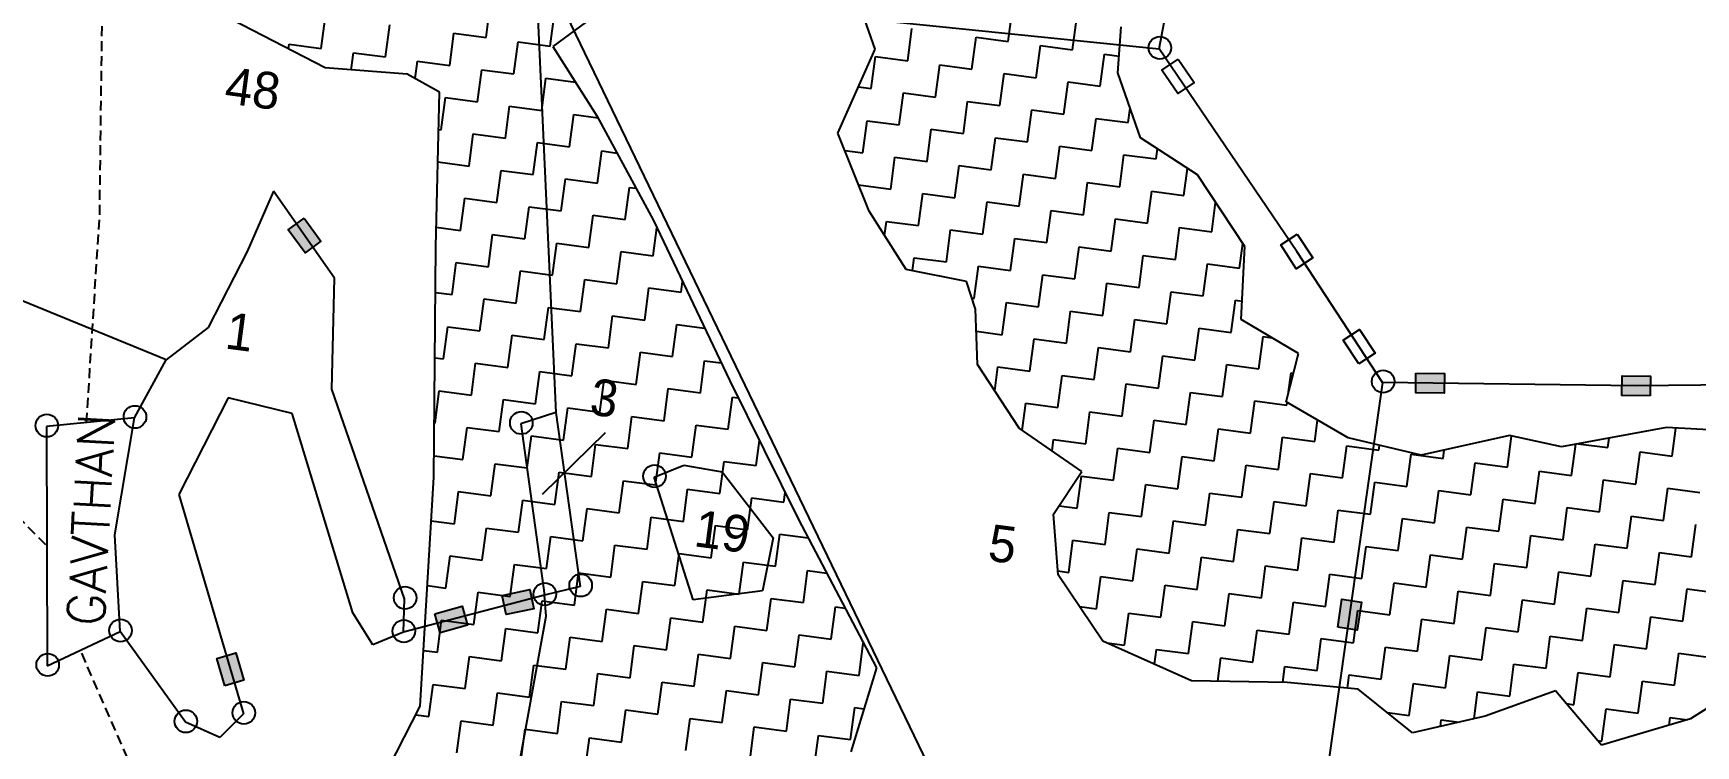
# Model space of a CAD drawing. Header units: metres. Extents: x 291537 to 296393, y 1982960 to 1986703.
# Drawn here: x 294624 to 295462, y 1984439 to 1984798 of the extents above; entities that cross this region are included whole.
import ezdxf

# ---------------------------------------------------------------- set-up
doc = ezdxf.new("R2010")
doc.units = ezdxf.units.M
doc.linetypes.add('DASHED', pattern=[0.75, 0.5, -0.25])
for name, color, linetype in [('LINE_FOOTPATH', 1, 'DASHED'), ('POLY_HATCH', 12, 'Continuous'), ('POLY_PARCEL', 6, 'Continuous'), ('SYM_STONE', 1, 'Continuous'), ('TEXT_MAPIN', 7, 'Continuous'), ('TEXT_PARCEL', 7, 'Continuous'), ('V_BOUND_LINE', 7, 'Continuous')]:
    doc.layers.add(name, color=color, linetype=linetype)
doc.styles.get("Standard").update_dxf_attribs({"font": 'simplex.shx'})
doc.styles.add('TEXT_MAP', font='')
doc.styles.get('TEXT_MAP').set_extended_font_data('Kruti Dev 050')
doc.dimstyles.get("Standard").update_dxf_attribs({"dimtxt": 0.18, "dimasz": 0.18, "dimexe": 0.18, "dimexo": 0.0625, "dimgap": 0.09, "dimtad": 0, "dimtih": 1, "dimtoh": 1, "dimdec": 4, "dimzin": 0, "dimdsep": 46, "dimtxsty": 'Standard', "dimcen": 0.09, "dimadec": 0, "dimazin": 0, "dimtfac": 1, "dimtdec": 4, "dimtofl": 0, "dimtmove": 0, "dimatfit": 3, "dimfxl": 1, "dimtolj": 1, "dimtzin": 0, "dimarcsym": 0})

msp = doc.modelspace()

# ---------------------------------------------------------------- hatches: boundary and pattern name
for points in [[(294760.59, 1984687.1), (294768.58, 1984692.96), (294760.11, 1984704.51), (294752.12, 1984698.65)], [(295335.05, 1984616.36), (295335.18, 1984626.27), (295320.86, 1984626.45), (295320.73, 1984616.55)], [(295424.86, 1984625.09), (295424.73, 1984615.19), (295439.05, 1984615), (295439.18, 1984624.91)], [(294875.99, 1984507.67), (294873.93, 1984517.36), (294859.92, 1984514.39), (294861.98, 1984504.7)], [(294842.46, 1984499.36), (294839.78, 1984508.9), (294826, 1984505.03), (294828.67, 1984495.5)], [(295293.33, 1984511.02), (295283.53, 1984512.51), (295281.38, 1984498.36), (295291.17, 1984496.87)], [(294725.63, 1984485.42), (294716.13, 1984482.62), (294720.17, 1984468.88), (294729.68, 1984471.68)]]:
    msp.add_hatch(color=256).paths.add_polyline_path(points)

# ---------------------------------------------------------------- linework, layer by layer
for points in [[(295200.9, 1984784.72), (295208.95, 1984772.87), (295200.75, 1984767.31), (295192.71, 1984779.16)], [(294760.11, 1984704.51), (294768.58, 1984692.96), (294760.59, 1984687.1), (294752.12, 1984698.65)], [(295260.94, 1984696.48), (295268.79, 1984684.5), (295260.51, 1984679.07), (295252.66, 1984691.05)], [(295291.97, 1984631.07), (295284.12, 1984643.04), (295292.41, 1984648.47), (295300.26, 1984636.5)], [(295320.86, 1984626.45), (295335.18, 1984626.27), (295335.05, 1984616.36), (295320.73, 1984616.55)], [(295439.05, 1984615), (295424.73, 1984615.19), (295424.86, 1984625.09), (295439.18, 1984624.91)], [(294859.92, 1984514.39), (294873.93, 1984517.36), (294875.99, 1984507.67), (294861.98, 1984504.7)], [(294826, 1984505.03), (294839.78, 1984508.9), (294842.46, 1984499.36), (294828.67, 1984495.5)], [(295281.38, 1984498.36), (295283.53, 1984512.51), (295293.33, 1984511.02), (295291.17, 1984496.87)], [(294720.17, 1984468.88), (294716.13, 1984482.62), (294725.63, 1984485.42), (294729.68, 1984471.68)]]:
    msp.add_lwpolyline(points, close=True)
at = {"layer": 'LINE_FOOTPATH', "ltscale": 10}
for p, q in [((294657.01, 1984706.25), (294660.95, 1985018.71)), ((294650.38, 1984601.47), (294657.01, 1984706.25)), ((294629.81, 1984539.91), (294535.83, 1984634.74)), ((294725.09, 1984308.86), (294647.27, 1984486.76))]:
    msp.add_line(p, q, dxfattribs=at)
at = {"layer": 'POLY_HATCH'}
for p, q in [((295048.12, 1984789.68), (295034.78, 1984827.74)), ((294770.74, 1984780.3), (294713.06, 1984809.97)), ((294907.75, 1984807.4), (294885.52, 1984791.13)), ((295170.45, 1984777.76), (295172.24, 1984801.01)), ((294885.52, 1984791.13), (294907.81, 1984756.15)), ((295029.27, 1984747.34), (295048.12, 1984789.68)), ((294812.14, 1984777.1), (294770.74, 1984780.3)), ((294828.45, 1984768.1), (294812.14, 1984777.1)), ((295181.94, 1984745.07), (295170.45, 1984777.76)), ((294826.49, 1984690.08), (294828.45, 1984768.1)), ((294907.81, 1984756.15), (294936.28, 1984703.28)), ((295045.02, 1984708.11), (295029.27, 1984747.34)), ((295210.65, 1984726.33), (295181.94, 1984745.07)), ((295234.51, 1984690.29), (295210.65, 1984726.33)), ((295063.78, 1984678.73), (295045.02, 1984708.11)), ((294936.28, 1984703.28), (294974.74, 1984622.62)), ((294825.57, 1984573.91), (294826.49, 1984690.08)), ((295232.62, 1984653.4), (295234.51, 1984690.29)), ((295094.15, 1984672.57), (295063.78, 1984678.73)), ((295098.73, 1984658.73), (295094.15, 1984672.57)), ((295099.74, 1984630.84), (295098.73, 1984658.73)), ((295261.55, 1984636.33), (295232.62, 1984653.4)), ((295255.33, 1984611.96), (295261.55, 1984636.33)), ((295120.69, 1984598.61), (295099.74, 1984630.84)), ((294974.74, 1984622.62), (295009.5, 1984552.69)), ((295286.68, 1984593.73), (295255.33, 1984611.96)), ((295447.17, 1984598.96), (295394.2, 1984589.32)), ((295506.99, 1984595.74), (295447.17, 1984598.96)), ((295152.42, 1984576.9), (295120.69, 1984598.61)), ((295323.55, 1984585), (295286.68, 1984593.73)), ((295368.02, 1984594.92), (295323.55, 1984585)), ((295394.2, 1984589.32), (295368.02, 1984594.92)), ((294818.67, 1984458.54), (294825.57, 1984573.91)), ((295138.03, 1984555.32), (295152.42, 1984576.9)), ((295009.5, 1984552.69), (295048.74, 1984477.9)), ((295140.39, 1984524.7), (295138.03, 1984555.32)), ((295162.9, 1984491.4), (295140.39, 1984524.7)), ((295207.68, 1984471.39), (295162.9, 1984491.4)), ((295048.74, 1984477.9), (295035.88, 1984435.62)), ((295500.91, 1984478.7), (295459.37, 1984452.18)), ((295255.86, 1984470.56), (295207.68, 1984471.39)), ((295291.72, 1984467.1), (295255.86, 1984470.56)), ((295319.14, 1984445.11), (295291.72, 1984467.1)), ((295391.17, 1984466.32), (295355.72, 1984453.51)), ((295414.46, 1984438.9), (295391.17, 1984466.32)), ((294764.33, 1984352.49), (294818.67, 1984458.54)), ((295355.72, 1984453.51), (295319.14, 1984445.11)), ((295459.37, 1984452.18), (295414.46, 1984438.9))]:
    msp.add_line(p, q, dxfattribs=at)
at = {"layer": 'POLY_HATCH', "linetype": 'Continuous'}
for p, q in [((294851.85, 1984795.55), (294854, 1984811.74)), ((295115.23, 1984793.65), (295117.37, 1984809.84)), ((294768.75, 1984790.06), (294770.89, 1984806.26)), ((294801.13, 1984785.78), (294803.28, 1984801.97)), ((294884.24, 1984791.26), (294886.38, 1984807.45)), ((295064.51, 1984783.89), (295066.65, 1984800.08)), ((295147.62, 1984789.37), (295149.76, 1984805.56)), ((294752.24, 1984789.81), (294752.55, 1984792.21)), ((294752.55, 1984792.21), (294768.75, 1984790.06)), ((294833.52, 1984781.49), (294835.66, 1984797.69)), ((294835.66, 1984797.69), (294851.85, 1984795.55)), ((294865.91, 1984777.21), (294868.05, 1984793.4)), ((294868.05, 1984793.4), (294884.24, 1984791.26)), ((295096.89, 1984779.6), (295099.04, 1984795.79)), ((295099.04, 1984795.79), (295115.23, 1984793.65)), ((294783.8, 1984779.29), (294784.94, 1984787.92)), ((294784.94, 1984787.92), (294801.13, 1984785.78)), ((294816.17, 1984774.88), (294817.33, 1984783.64)), ((294817.33, 1984783.64), (294833.52, 1984781.49)), ((295046.17, 1984769.83), (295048.31, 1984786.03)), ((295048.31, 1984786.03), (295064.51, 1984783.89)), ((295129.28, 1984775.32), (295131.42, 1984791.51)), ((295131.42, 1984791.51), (295147.62, 1984789.37)), ((295161.67, 1984771.03), (295163.81, 1984787.22)), ((295163.81, 1984787.22), (295171.11, 1984786.26)), ((294847.57, 1984763.16), (294849.71, 1984779.35)), ((294849.71, 1984779.35), (294865.91, 1984777.21)), ((294879.96, 1984758.87), (294882.1, 1984775.07)), ((294882.1, 1984775.07), (294897.01, 1984773.09)), ((295078.56, 1984765.55), (295080.7, 1984781.74)), ((295080.7, 1984781.74), (295096.89, 1984779.6)), ((295110.94, 1984761.26), (295113.09, 1984777.46)), ((295113.09, 1984777.46), (295129.28, 1984775.32)), ((295039.67, 1984770.7), (295046.17, 1984769.83)), ((295060.22, 1984751.5), (295062.37, 1984767.69)), ((295062.37, 1984767.69), (295078.56, 1984765.55)), ((295143.33, 1984756.98), (295145.47, 1984773.17)), ((295145.47, 1984773.17), (295161.67, 1984771.03)), ((294829.23, 1984749.11), (294831.38, 1984765.3)), ((294831.38, 1984765.3), (294847.57, 1984763.16)), ((294861.62, 1984744.82), (294863.76, 1984761.02)), ((294863.76, 1984761.02), (294879.96, 1984758.87)), ((295092.61, 1984747.21), (295094.75, 1984763.41)), ((295094.75, 1984763.41), (295110.94, 1984761.26)), ((295125, 1984742.93), (295127.14, 1984759.12)), ((295127.14, 1984759.12), (295143.33, 1984756.98)), ((295175.72, 1984752.69), (295176.69, 1984760.02)), ((294894.01, 1984740.54), (294896.15, 1984756.73)), ((294896.15, 1984756.73), (294908.37, 1984755.12)), ((295041.89, 1984737.45), (295044.03, 1984753.64)), ((295044.03, 1984753.64), (295060.22, 1984751.5)), ((295157.38, 1984738.64), (295159.52, 1984754.84)), ((295159.52, 1984754.84), (295175.72, 1984752.69)), ((294827.97, 1984749.28), (294829.23, 1984749.11)), ((294843.28, 1984730.77), (294845.43, 1984746.97)), ((294845.43, 1984746.97), (294861.62, 1984744.82)), ((294875.67, 1984726.49), (294877.81, 1984742.68)), ((294877.81, 1984742.68), (294894.01, 1984740.54)), ((295074.27, 1984733.16), (295076.42, 1984749.36)), ((295076.42, 1984749.36), (295092.61, 1984747.21)), ((295106.66, 1984728.88), (295108.8, 1984745.07)), ((295108.8, 1984745.07), (295125, 1984742.93)), ((294908.06, 1984722.2), (294910.2, 1984738.4)), ((294910.2, 1984738.4), (294917.92, 1984737.37)), ((295032.76, 1984738.66), (295041.89, 1984737.45)), ((295055.94, 1984719.11), (295058.08, 1984735.31)), ((295058.08, 1984735.31), (295074.27, 1984733.16)), ((295139.05, 1984724.59), (295141.19, 1984740.79)), ((295141.19, 1984740.79), (295157.38, 1984738.64)), ((295171.43, 1984720.31), (295173.57, 1984736.5)), ((295173.57, 1984736.5), (295189.77, 1984734.36)), ((295189.77, 1984734.36), (295190.45, 1984739.51)), ((294827.56, 1984732.85), (294843.28, 1984730.77)), ((294857.34, 1984712.44), (294859.48, 1984728.63)), ((294859.48, 1984728.63), (294875.67, 1984726.49)), ((295088.32, 1984714.83), (295090.47, 1984731.02)), ((295090.47, 1984731.02), (295106.66, 1984728.88)), ((295120.71, 1984710.54), (295122.85, 1984726.74)), ((295122.85, 1984726.74), (295139.05, 1984724.59)), ((295203.82, 1984716.02), (295205.62, 1984729.61)), ((294889.72, 1984708.15), (294891.86, 1984724.35)), ((294891.86, 1984724.35), (294908.06, 1984722.2)), ((294922.11, 1984703.87), (294924.25, 1984720.06)), ((294924.25, 1984720.06), (294927.47, 1984719.63)), ((295039.74, 1984721.26), (295055.94, 1984719.11)), ((295039.74, 1984721.25), (295039.74, 1984721.26)), ((295069.99, 1984700.78), (295072.13, 1984716.97)), ((295072.13, 1984716.97), (295088.32, 1984714.83)), ((295153.1, 1984706.26), (295155.24, 1984722.45)), ((295155.24, 1984722.45), (295171.43, 1984720.31)), ((295185.48, 1984701.97), (295187.63, 1984718.17)), ((295187.63, 1984718.17), (295203.82, 1984716.02)), ((294839, 1984698.39), (294841.14, 1984714.58)), ((294841.14, 1984714.58), (294857.34, 1984712.44)), ((294871.39, 1984694.1), (294873.53, 1984710.29)), ((294873.53, 1984710.29), (294889.72, 1984708.15)), ((295102.37, 1984696.49), (295104.52, 1984712.69)), ((295104.52, 1984712.69), (295120.71, 1984710.54)), ((295134.76, 1984692.21), (295136.9, 1984708.4)), ((295136.9, 1984708.4), (295153.1, 1984706.26)), ((295217.87, 1984697.69), (295219.82, 1984712.47)), ((294826.74, 1984700.01), (294839, 1984698.39)), ((294903.77, 1984689.82), (294905.91, 1984706.01)), ((294905.91, 1984706.01), (294922.11, 1984703.87)), ((294936.16, 1984685.53), (294938.02, 1984699.62)), ((295052.86, 1984695.83), (295053.8, 1984702.92)), ((295053.8, 1984702.92), (295069.99, 1984700.78)), ((295167.15, 1984687.92), (295169.29, 1984704.12)), ((295169.29, 1984704.12), (295185.48, 1984701.97)), ((295199.53, 1984683.64), (295201.68, 1984699.83)), ((295201.68, 1984699.83), (295217.87, 1984697.69)), ((294853.05, 1984680.05), (294855.19, 1984696.24)), ((294855.19, 1984696.24), (294871.39, 1984694.1)), ((294885.44, 1984675.77), (294887.58, 1984691.96)), ((294887.58, 1984691.96), (294903.77, 1984689.82)), ((295084.04, 1984682.44), (295086.18, 1984698.63)), ((295086.18, 1984698.63), (295102.37, 1984696.49)), ((295116.43, 1984678.16), (295118.57, 1984694.35)), ((295118.57, 1984694.35), (295134.76, 1984692.21)), ((295231.92, 1984679.35), (295233.56, 1984691.73)), ((294917.82, 1984671.48), (294919.97, 1984687.67)), ((294919.97, 1984687.67), (294936.16, 1984685.53)), ((295066.98, 1984678.08), (295067.85, 1984684.58)), ((295067.85, 1984684.58), (295084.04, 1984682.44)), ((295148.81, 1984673.87), (295150.95, 1984690.06)), ((295150.95, 1984690.06), (295167.15, 1984687.92)), ((295181.2, 1984669.59), (295183.34, 1984685.78)), ((295183.34, 1984685.78), (295199.53, 1984683.64)), ((294834.71, 1984666), (294836.86, 1984682.19)), ((294836.86, 1984682.19), (294853.05, 1984680.05)), ((294867.1, 1984661.72), (294869.24, 1984677.91)), ((294869.24, 1984677.91), (294885.44, 1984675.77)), ((295098.09, 1984664.11), (295100.23, 1984680.3)), ((295100.23, 1984680.3), (295116.43, 1984678.16)), ((295130.48, 1984659.82), (295132.62, 1984676.01)), ((295132.62, 1984676.01), (295148.81, 1984673.87)), ((295213.58, 1984665.3), (295215.73, 1984681.49)), ((295215.73, 1984681.49), (295231.92, 1984679.35)), ((294826.31, 1984667.11), (294834.71, 1984666)), ((294899.49, 1984657.43), (294901.63, 1984673.62)), ((294901.63, 1984673.62), (294917.82, 1984671.48)), ((294931.87, 1984653.15), (294934.02, 1984669.34)), ((294934.02, 1984669.34), (294950.21, 1984667.2)), ((294950.21, 1984667.2), (294950.92, 1984672.57)), ((295162.86, 1984655.54), (295165, 1984671.73)), ((295165, 1984671.73), (295181.2, 1984669.59)), ((295195.25, 1984651.25), (295197.39, 1984667.44)), ((295197.39, 1984667.44), (295213.58, 1984665.3)), ((294848.77, 1984647.66), (294850.91, 1984663.86)), ((294850.91, 1984663.86), (294867.1, 1984661.72)), ((294881.15, 1984643.38), (294883.29, 1984659.57)), ((294883.29, 1984659.57), (294899.49, 1984657.43)), ((295096.9, 1984664.26), (295098.09, 1984664.11)), ((295112.14, 1984645.77), (295114.28, 1984661.96)), ((295114.28, 1984661.96), (295130.48, 1984659.82)), ((295144.53, 1984641.49), (295146.67, 1984657.68)), ((295146.67, 1984657.68), (295162.86, 1984655.54)), ((295227.63, 1984646.97), (295229.78, 1984663.16)), ((295229.78, 1984663.16), (295233.09, 1984662.72)), ((294830.43, 1984633.61), (294832.57, 1984649.81)), ((294832.57, 1984649.81), (294848.77, 1984647.66)), ((294913.54, 1984639.09), (294915.68, 1984655.29)), ((294915.68, 1984655.29), (294931.87, 1984653.15)), ((294945.92, 1984634.81), (294948.07, 1984651)), ((294948.07, 1984651), (294962.09, 1984649.15)), ((295176.91, 1984637.2), (295179.06, 1984653.39)), ((295179.06, 1984653.39), (295195.25, 1984651.25)), ((295209.3, 1984632.92), (295211.44, 1984649.11)), ((295211.44, 1984649.11), (295227.63, 1984646.97)), ((294862.82, 1984629.33), (294864.96, 1984645.52)), ((294864.96, 1984645.52), (294881.15, 1984643.38)), ((294895.2, 1984625.04), (294897.34, 1984641.24)), ((294897.34, 1984641.24), (294913.54, 1984639.09)), ((295099.14, 1984647.49), (295112.14, 1984645.77)), ((295126.19, 1984627.43), (295128.33, 1984643.63)), ((295128.33, 1984643.63), (295144.53, 1984641.49)), ((295241.69, 1984628.63), (295243.83, 1984644.82)), ((295243.83, 1984644.82), (295248.12, 1984644.26)), ((294826.05, 1984634.19), (294830.43, 1984633.61)), ((294927.59, 1984620.76), (294929.73, 1984636.95)), ((294929.73, 1984636.95), (294945.92, 1984634.81)), ((294959.97, 1984616.47), (294962.12, 1984632.67)), ((294962.12, 1984632.67), (294970.48, 1984631.56)), ((295158.58, 1984623.15), (295160.72, 1984639.34)), ((295160.72, 1984639.34), (295176.91, 1984637.2)), ((295190.96, 1984618.86), (295193.11, 1984635.06)), ((295193.11, 1984635.06), (295209.3, 1984632.92)), ((294844.48, 1984615.28), (294846.62, 1984631.47)), ((294846.62, 1984631.47), (294862.82, 1984629.33)), ((294876.87, 1984610.99), (294879.01, 1984627.19)), ((294879.01, 1984627.19), (294895.2, 1984625.04)), ((295108.4, 1984617.51), (295110, 1984629.58)), ((295110, 1984629.58), (295126.19, 1984627.43)), ((295140.24, 1984609.1), (295142.38, 1984625.29)), ((295142.38, 1984625.29), (295158.58, 1984623.15)), ((295223.35, 1984614.58), (295225.49, 1984630.77)), ((295225.49, 1984630.77), (295241.69, 1984628.63)), ((295256.63, 1984617.03), (295257.88, 1984626.49)), ((295257.88, 1984626.49), (295259, 1984626.34)), ((294826.14, 1984601.23), (294828.29, 1984617.42)), ((294828.29, 1984617.42), (294844.48, 1984615.28)), ((294909.25, 1984606.71), (294911.4, 1984622.9)), ((294911.4, 1984622.9), (294927.59, 1984620.76)), ((294941.64, 1984602.42), (294943.78, 1984618.62)), ((294943.78, 1984618.62), (294959.97, 1984616.47)), ((295172.63, 1984604.81), (295174.77, 1984621.01)), ((295174.77, 1984621.01), (295190.96, 1984618.86)), ((295205.01, 1984600.53), (295207.16, 1984616.72)), ((295207.16, 1984616.72), (295223.35, 1984614.58)), ((294858.53, 1984596.94), (294860.67, 1984613.14)), ((294860.67, 1984613.14), (294876.87, 1984610.99)), ((294890.92, 1984592.66), (294893.06, 1984608.85)), ((294893.06, 1984608.85), (294909.25, 1984606.71)), ((294974.03, 1984598.14), (294976.17, 1984614.33)), ((294976.17, 1984614.33), (294979.05, 1984613.95)), ((295122.24, 1984597.55), (295124.05, 1984611.24)), ((295124.05, 1984611.24), (295140.24, 1984609.1)), ((295237.4, 1984596.24), (295239.54, 1984612.44)), ((295239.54, 1984612.44), (295255.74, 1984610.29)), ((295255.74, 1984610.29), (295255.91, 1984611.63)), ((294825.79, 1984601.28), (294826.14, 1984601.23)), ((294840.2, 1984582.89), (294842.34, 1984599.09)), ((294842.34, 1984599.09), (294858.53, 1984596.94)), ((294923.3, 1984588.37), (294925.45, 1984604.57)), ((294925.45, 1984604.57), (294941.64, 1984602.42)), ((294955.69, 1984584.09), (294957.83, 1984600.28)), ((294957.83, 1984600.28), (294974.03, 1984598.14)), ((295154.29, 1984590.76), (295156.43, 1984606.96)), ((295156.43, 1984606.96), (295172.63, 1984604.81)), ((295186.68, 1984586.48), (295188.82, 1984602.67)), ((295188.82, 1984602.67), (295205.01, 1984600.53)), ((295269.79, 1984591.96), (295271.21, 1984602.73)), ((295450.05, 1984584.58), (295451.92, 1984598.71)), ((294872.58, 1984578.61), (294874.72, 1984594.8)), ((294874.72, 1984594.8), (294890.92, 1984592.66)), ((294904.97, 1984574.32), (294907.11, 1984590.52)), ((294907.11, 1984590.52), (294923.3, 1984588.37)), ((294988.08, 1984579.8), (294989.75, 1984592.43)), ((295137.35, 1984587.22), (295138.1, 1984592.91)), ((295138.1, 1984592.91), (295154.29, 1984590.76)), ((295219.06, 1984582.19), (295221.21, 1984598.39)), ((295221.21, 1984598.39), (295237.4, 1984596.24)), ((295251.45, 1984577.91), (295253.59, 1984594.1)), ((295253.59, 1984594.1), (295269.79, 1984591.96)), ((295366.94, 1984579.1), (295369.01, 1984594.71)), ((295399.33, 1984574.82), (295401.42, 1984590.64)), ((295402.64, 1984590.86), (295417.67, 1984588.87)), ((295417.67, 1984588.87), (295418.31, 1984593.71)), ((294825.66, 1984584.82), (294840.2, 1984582.89)), ((294937.35, 1984570.04), (294939.5, 1984586.23)), ((294939.5, 1984586.23), (294955.69, 1984584.09)), ((294969.74, 1984565.75), (294971.88, 1984581.95)), ((294971.88, 1984581.95), (294988.08, 1984579.8)), ((295168.34, 1984572.43), (295170.49, 1984588.62)), ((295170.49, 1984588.62), (295186.68, 1984586.48)), ((295200.73, 1984568.14), (295202.87, 1984584.34)), ((295202.87, 1984584.34), (295219.06, 1984582.19)), ((295283.84, 1984573.62), (295285.98, 1984589.82)), ((295285.98, 1984589.82), (295302.17, 1984587.67)), ((295302.17, 1984587.67), (295302.48, 1984589.99)), ((295316.22, 1984569.34), (295318.37, 1984585.53)), ((295318.37, 1984585.53), (295334.56, 1984583.39)), ((295334.56, 1984583.39), (295335.11, 1984587.58)), ((295431.72, 1984570.53), (295433.86, 1984586.73)), ((295433.86, 1984586.73), (295450.05, 1984584.58)), ((294854.25, 1984564.56), (294856.39, 1984580.75)), ((294856.39, 1984580.75), (294872.58, 1984578.61)), ((294886.63, 1984560.27), (294888.77, 1984576.46)), ((294888.77, 1984576.46), (294904.97, 1984574.32)), ((295150.01, 1984558.38), (295152.15, 1984574.57)), ((295152.15, 1984574.57), (295168.34, 1984572.43)), ((295233.11, 1984563.86), (295235.26, 1984580.05)), ((295235.26, 1984580.05), (295251.45, 1984577.91)), ((295265.5, 1984559.57), (295267.64, 1984575.77)), ((295267.64, 1984575.77), (295283.84, 1984573.62)), ((295348.61, 1984565.05), (295350.75, 1984581.25)), ((295350.75, 1984581.25), (295366.94, 1984579.1)), ((295381, 1984560.77), (295383.14, 1984576.96)), ((295383.14, 1984576.96), (295399.33, 1984574.82)), ((294835.91, 1984550.51), (294838.05, 1984566.7)), ((294838.05, 1984566.7), (294854.25, 1984564.56)), ((294919.02, 1984555.99), (294921.16, 1984572.18)), ((294921.16, 1984572.18), (294937.35, 1984570.04)), ((294951.4, 1984551.7), (294953.55, 1984567.89)), ((294953.55, 1984567.89), (294969.74, 1984565.75)), ((295002.13, 1984561.47), (295002.76, 1984566.25)), ((295182.39, 1984554.09), (295184.54, 1984570.29)), ((295184.54, 1984570.29), (295200.73, 1984568.14)), ((295214.78, 1984549.81), (295216.92, 1984566)), ((295216.92, 1984566), (295233.11, 1984563.86)), ((295297.89, 1984555.29), (295300.03, 1984571.48)), ((295300.03, 1984571.48), (295316.22, 1984569.34)), ((295330.27, 1984551), (295332.42, 1984567.2)), ((295332.42, 1984567.2), (295348.61, 1984565.05)), ((295413.38, 1984556.48), (295415.52, 1984572.68)), ((295415.52, 1984572.68), (295431.72, 1984570.53)), ((295445.77, 1984552.2), (295447.91, 1984568.39)), ((295447.91, 1984568.39), (295464.1, 1984566.25)), ((294868.3, 1984546.22), (294870.44, 1984562.41)), ((294870.44, 1984562.41), (294886.63, 1984560.27)), ((294900.68, 1984541.94), (294902.83, 1984558.13)), ((294902.83, 1984558.13), (294919.02, 1984555.99)), ((294983.79, 1984547.42), (294985.93, 1984563.61)), ((294985.93, 1984563.61), (295002.13, 1984561.47)), ((295140.87, 1984559.59), (295150.01, 1984558.38)), ((295247.17, 1984545.52), (295249.31, 1984561.72)), ((295249.31, 1984561.72), (295265.5, 1984559.57)), ((295279.55, 1984541.24), (295281.69, 1984557.43)), ((295281.69, 1984557.43), (295297.89, 1984555.29)), ((295362.66, 1984546.72), (295364.8, 1984562.91)), ((295364.8, 1984562.91), (295381, 1984560.77)), ((295395.05, 1984542.43), (295397.19, 1984558.63)), ((295397.19, 1984558.63), (295413.38, 1984556.48)), ((294824.26, 1984552.05), (294835.91, 1984550.51)), ((294933.07, 1984537.65), (294935.21, 1984553.84)), ((294935.21, 1984553.84), (294951.4, 1984551.7)), ((294965.46, 1984533.37), (294967.6, 1984549.56)), ((294967.6, 1984549.56), (294983.79, 1984547.42)), ((295164.06, 1984540.04), (295166.2, 1984556.23)), ((295166.2, 1984556.23), (295182.39, 1984554.09)), ((295196.44, 1984535.76), (295198.59, 1984551.95)), ((295198.59, 1984551.95), (295214.78, 1984549.81)), ((295311.94, 1984536.95), (295314.08, 1984553.15)), ((295314.08, 1984553.15), (295330.27, 1984551)), ((295344.32, 1984532.67), (295346.47, 1984548.86)), ((295346.47, 1984548.86), (295362.66, 1984546.72)), ((295427.43, 1984538.15), (295429.57, 1984554.34)), ((295429.57, 1984554.34), (295445.77, 1984552.2)), ((295459.82, 1984533.86), (295461.96, 1984550.06)), ((294849.96, 1984532.17), (294852.1, 1984548.36)), ((294852.1, 1984548.36), (294868.3, 1984546.22)), ((294882.35, 1984527.89), (294884.49, 1984544.08)), ((294884.49, 1984544.08), (294900.68, 1984541.94)), ((294997.84, 1984529.08), (294999.98, 1984545.27)), ((294999.98, 1984545.27), (295014.39, 1984543.37)), ((295145.72, 1984525.99), (295147.86, 1984542.18)), ((295147.86, 1984542.18), (295164.06, 1984540.04)), ((295228.83, 1984531.47), (295230.97, 1984547.66)), ((295230.97, 1984547.66), (295247.17, 1984545.52)), ((295261.22, 1984527.19), (295263.36, 1984543.38)), ((295263.36, 1984543.38), (295279.55, 1984541.24)), ((295376.71, 1984528.38), (295378.85, 1984544.58)), ((295378.85, 1984544.58), (295395.05, 1984542.43)), ((295409.1, 1984524.1), (295411.24, 1984540.29)), ((295411.24, 1984540.29), (295427.43, 1984538.15)), ((294831.63, 1984518.12), (294833.77, 1984534.31)), ((294833.77, 1984534.31), (294849.96, 1984532.17)), ((294914.73, 1984523.6), (294916.88, 1984539.79)), ((294916.88, 1984539.79), (294933.07, 1984537.65)), ((294947.12, 1984519.32), (294949.26, 1984535.51)), ((294949.26, 1984535.51), (294965.46, 1984533.37)), ((295178.11, 1984521.71), (295180.25, 1984537.9)), ((295180.25, 1984537.9), (295196.44, 1984535.76)), ((295210.49, 1984517.42), (295212.64, 1984533.61)), ((295212.64, 1984533.61), (295228.83, 1984531.47)), ((295293.6, 1984522.9), (295295.74, 1984539.09)), ((295295.74, 1984539.09), (295311.94, 1984536.95)), ((295325.99, 1984518.62), (295328.13, 1984534.81)), ((295328.13, 1984534.81), (295344.32, 1984532.67)), ((295441.48, 1984519.81), (295443.63, 1984536.01)), ((295443.63, 1984536.01), (295459.82, 1984533.86)), ((294864.01, 1984513.83), (294866.15, 1984530.03)), ((294866.15, 1984530.03), (294882.35, 1984527.89)), ((294896.4, 1984509.55), (294898.54, 1984525.74)), ((294898.54, 1984525.74), (294914.73, 1984523.6)), ((294979.51, 1984515.03), (294981.65, 1984531.22)), ((294981.65, 1984531.22), (294997.84, 1984529.08)), ((295011.89, 1984510.75), (295014.03, 1984526.94)), ((295014.03, 1984526.94), (295023.68, 1984525.66)), ((295140.23, 1984526.72), (295145.72, 1984525.99)), ((295159.77, 1984507.66), (295161.91, 1984523.85)), ((295161.91, 1984523.85), (295178.11, 1984521.71)), ((295242.88, 1984513.14), (295245.02, 1984529.33)), ((295245.02, 1984529.33), (295261.22, 1984527.19)), ((295275.27, 1984508.85), (295277.41, 1984525.04)), ((295277.41, 1984525.04), (295293.6, 1984522.9)), ((295358.37, 1984514.33), (295360.52, 1984530.52)), ((295360.52, 1984530.52), (295376.71, 1984528.38)), ((295390.76, 1984510.05), (295392.9, 1984526.24)), ((295392.9, 1984526.24), (295409.1, 1984524.1)), ((294822.31, 1984519.35), (294831.63, 1984518.12)), ((294845.68, 1984499.78), (294847.82, 1984515.98)), ((294847.82, 1984515.98), (294864.01, 1984513.83)), ((294928.78, 1984505.26), (294930.93, 1984521.46)), ((294930.93, 1984521.46), (294947.12, 1984519.32)), ((294961.17, 1984500.98), (294963.31, 1984517.17)), ((294963.31, 1984517.17), (294979.51, 1984515.03)), ((295192.16, 1984503.37), (295194.3, 1984519.56)), ((295194.3, 1984519.56), (295210.49, 1984517.42)), ((295224.54, 1984499.09), (295226.69, 1984515.28)), ((295226.69, 1984515.28), (295242.88, 1984513.14)), ((295307.65, 1984504.57), (295309.8, 1984520.76)), ((295309.8, 1984520.76), (295325.99, 1984518.62)), ((295340.04, 1984500.28), (295342.18, 1984516.47)), ((295342.18, 1984516.47), (295358.37, 1984514.33)), ((295423.15, 1984505.76), (295425.29, 1984521.95)), ((295425.29, 1984521.95), (295441.48, 1984519.81)), ((295455.53, 1984501.48), (295457.68, 1984517.67)), ((295457.68, 1984517.67), (295473.87, 1984515.53)), ((294878.06, 1984495.5), (294880.2, 1984511.69)), ((294880.2, 1984511.69), (294896.4, 1984509.55)), ((294910.45, 1984491.21), (294912.59, 1984507.41)), ((294912.59, 1984507.41), (294928.78, 1984505.26)), ((294993.56, 1984496.69), (294995.7, 1984512.89)), ((294995.7, 1984512.89), (295011.89, 1984510.75)), ((295025.94, 1984492.41), (295028.08, 1984508.6)), ((295028.08, 1984508.6), (295032.97, 1984507.96)), ((295151.14, 1984508.8), (295159.77, 1984507.66)), ((295256.93, 1984494.8), (295259.07, 1984510.99)), ((295259.07, 1984510.99), (295275.27, 1984508.85)), ((295289.32, 1984490.52), (295291.46, 1984506.71)), ((295291.46, 1984506.71), (295307.65, 1984504.57)), ((295372.43, 1984496), (295374.57, 1984512.19)), ((295374.57, 1984512.19), (295390.76, 1984510.05)), ((295404.81, 1984491.71), (295406.95, 1984507.9)), ((295406.95, 1984507.9), (295423.15, 1984505.76)), ((294827.34, 1984485.73), (294829.48, 1984501.93)), ((294829.48, 1984501.93), (294845.68, 1984499.78)), ((294942.83, 1984486.93), (294944.98, 1984503.12)), ((294944.98, 1984503.12), (294961.17, 1984500.98)), ((294975.22, 1984482.64), (294977.36, 1984498.84)), ((294977.36, 1984498.84), (294993.56, 1984496.69)), ((295173.82, 1984489.32), (295175.97, 1984505.51)), ((295175.97, 1984505.51), (295192.16, 1984503.37)), ((295206.21, 1984485.03), (295208.35, 1984501.23)), ((295208.35, 1984501.23), (295224.54, 1984499.09)), ((295321.7, 1984486.23), (295323.85, 1984502.42)), ((295323.85, 1984502.42), (295340.04, 1984500.28)), ((295354.09, 1984481.95), (295356.23, 1984498.14)), ((295356.23, 1984498.14), (295372.43, 1984496)), ((295437.2, 1984487.43), (295439.34, 1984503.62)), ((295439.34, 1984503.62), (295455.53, 1984501.48)), ((294859.73, 1984481.45), (294861.87, 1984497.64)), ((294861.87, 1984497.64), (294878.06, 1984495.5)), ((294892.11, 1984477.16), (294894.26, 1984493.36)), ((294894.26, 1984493.36), (294910.45, 1984491.21)), ((295007.61, 1984478.36), (295009.75, 1984494.55)), ((295009.75, 1984494.55), (295025.94, 1984492.41)), ((295039.99, 1984474.07), (295042.14, 1984490.27)), ((295042.14, 1984490.27), (295042.26, 1984490.25)), ((295164.93, 1984490.5), (295173.82, 1984489.32)), ((295238.6, 1984480.75), (295240.74, 1984496.94)), ((295240.74, 1984496.94), (295256.93, 1984494.8)), ((295270.98, 1984476.46), (295273.12, 1984492.66)), ((295273.12, 1984492.66), (295289.32, 1984490.52)), ((295386.48, 1984477.66), (295388.62, 1984493.85)), ((295388.62, 1984493.85), (295404.81, 1984491.71)), ((294820.35, 1984486.66), (294827.34, 1984485.73)), ((294841.39, 1984467.4), (294843.53, 1984483.59)), ((294843.53, 1984483.59), (294859.73, 1984481.45)), ((294924.5, 1984472.88), (294926.64, 1984489.07)), ((294926.64, 1984489.07), (294942.83, 1984486.93)), ((294956.88, 1984468.59), (294959.03, 1984484.79)), ((294959.03, 1984484.79), (294975.22, 1984482.64)), ((295189.03, 1984479.72), (295190.02, 1984487.18)), ((295190.02, 1984487.18), (295206.21, 1984485.03)), ((295220.85, 1984471.16), (295222.4, 1984482.89)), ((295222.4, 1984482.89), (295238.6, 1984480.75)), ((295303.37, 1984472.18), (295305.51, 1984488.37)), ((295305.51, 1984488.37), (295321.7, 1984486.23)), ((295335.75, 1984467.89), (295337.9, 1984484.09)), ((295337.9, 1984484.09), (295354.09, 1984481.95)), ((295418.86, 1984473.38), (295421, 1984489.57)), ((295421, 1984489.57), (295437.2, 1984487.43)), ((295451.25, 1984469.09), (295453.39, 1984485.28)), ((295453.39, 1984485.28), (295469.58, 1984483.14)), ((294873.78, 1984463.11), (294875.92, 1984479.31)), ((294875.92, 1984479.31), (294892.11, 1984477.16)), ((294906.16, 1984458.83), (294908.31, 1984475.02)), ((294908.31, 1984475.02), (294924.5, 1984472.88)), ((294989.27, 1984464.31), (294991.41, 1984480.5)), ((294991.41, 1984480.5), (295007.61, 1984478.36)), ((295021.66, 1984460.02), (295023.8, 1984476.22)), ((295023.8, 1984476.22), (295039.99, 1984474.07)), ((295253.73, 1984470.6), (295254.79, 1984478.61)), ((295254.79, 1984478.61), (295270.98, 1984476.46)), ((295286.29, 1984467.62), (295287.17, 1984474.32)), ((295287.17, 1984474.32), (295303.37, 1984472.18)), ((295368.14, 1984463.61), (295370.28, 1984479.8)), ((295370.28, 1984479.8), (295386.48, 1984477.66)), ((295400.53, 1984459.32), (295402.67, 1984475.52)), ((295402.67, 1984475.52), (295418.86, 1984473.38)), ((294823.06, 1984453.35), (294825.2, 1984469.54)), ((294825.2, 1984469.54), (294841.39, 1984467.4)), ((294855.44, 1984449.06), (294857.58, 1984465.26)), ((294857.58, 1984465.26), (294873.78, 1984463.11)), ((294938.55, 1984454.54), (294940.69, 1984470.74)), ((294940.69, 1984470.74), (294956.88, 1984468.59)), ((294970.94, 1984450.26), (294973.08, 1984466.45)), ((294973.08, 1984466.45), (294989.27, 1984464.31)), ((295317.42, 1984453.84), (295319.56, 1984470.04)), ((295319.56, 1984470.04), (295335.75, 1984467.89)), ((295350.16, 1984452.23), (295351.95, 1984465.75)), ((295351.95, 1984465.75), (295368.14, 1984463.61)), ((295432.91, 1984455.04), (295435.06, 1984471.23)), ((295435.06, 1984471.23), (295451.25, 1984469.09)), ((294887.83, 1984444.78), (294889.97, 1984460.97)), ((294889.97, 1984460.97), (294906.16, 1984458.83)), ((294920.21, 1984440.49), (294922.36, 1984456.69)), ((294922.36, 1984456.69), (294938.55, 1984454.54)), ((295003.32, 1984445.97), (295005.46, 1984462.17)), ((295005.46, 1984462.17), (295021.66, 1984460.02)), ((295035.71, 1984441.69), (295037.85, 1984457.88)), ((295037.85, 1984457.88), (295042.47, 1984457.27)), ((295396.68, 1984459.83), (295400.53, 1984459.32)), ((295414.58, 1984440.99), (295416.72, 1984457.18)), ((295416.72, 1984457.18), (295432.91, 1984455.04)), ((294816.46, 1984454.22), (294823.06, 1984453.35)), ((294837.11, 1984435.01), (294839.25, 1984451.2)), ((294839.25, 1984451.2), (294855.44, 1984449.06)), ((294952.6, 1984436.21), (294954.74, 1984452.4)), ((294954.74, 1984452.4), (294970.94, 1984450.26)), ((294984.99, 1984431.92), (294987.13, 1984448.12)), ((294987.13, 1984448.12), (295003.32, 1984445.97)), ((295306.44, 1984455.3), (295317.42, 1984453.84)), ((295333.17, 1984448.33), (295333.61, 1984451.7)), ((295333.61, 1984451.7), (295342.65, 1984450.51)), ((295448.59, 1984448.99), (295449.11, 1984452.9)), ((295449.11, 1984452.9), (295457.88, 1984451.74)), ((294869.49, 1984430.73), (294871.63, 1984446.92)), ((294871.63, 1984446.92), (294887.83, 1984444.78)), ((294901.88, 1984426.44), (294904.02, 1984442.63)), ((294904.02, 1984442.63), (294920.21, 1984440.49)), ((295017.37, 1984427.64), (295019.51, 1984443.83)), ((295019.51, 1984443.83), (295035.71, 1984441.69)), ((295412.45, 1984441.27), (295414.58, 1984440.99))]:
    msp.add_line(p, q, dxfattribs=at)
at = {"layer": 'POLY_PARCEL'}
for p, q in [((294877.36, 1984818.17), (294886.98, 1984606.66)), ((294885.66, 1984821.03), (295191.42, 1984789.87)), ((295096.4, 1984384.59), (294885.66, 1984821.03)), ((294744.75, 1984718.07), (294731.46, 1984687.69)), ((294775.47, 1984674.24), (294744.75, 1984718.07)), ((294731.46, 1984687.69), (294711.69, 1984649.46)), ((294690.46, 1984633.2), (294578.09, 1984679.21)), ((294774.06, 1984618.33), (294775.47, 1984674.24)), ((294711.69, 1984649.46), (294690.46, 1984633.2)), ((294674.58, 1984603.84), (294690.46, 1984633.2)), ((294810.78, 1984512.71), (294774.06, 1984618.33)), ((295304.02, 1984621.72), (295260.26, 1984314.42)), ((294721.86, 1984613.98), (294696.95, 1984565.22)), ((294754.03, 1984606.04), (294721.86, 1984613.98)), ((294674.58, 1984603.84), (294630.11, 1984599.48)), ((294630.11, 1984599.48), (294630.56, 1984478.91)), ((294664.73, 1984544.89), (294674.58, 1984603.84)), ((294784.64, 1984505.66), (294754.03, 1984606.04)), ((294886.98, 1984606.66), (294869.43, 1984600.84)), ((294869.43, 1984600.84), (294881.31, 1984514.53)), ((294886.98, 1984606.66), (294899.36, 1984518.96)), ((294936.61, 1984574.04), (294951.61, 1984580.05)), ((294956.36, 1984512.23), (294936.61, 1984574.04)), ((294951.61, 1984580.05), (294970.95, 1984576.68)), ((294970.95, 1984576.68), (294996.73, 1984543.39)), ((294696.95, 1984565.22), (294729.5, 1984454.76)), ((294667.3, 1984496.19), (294664.73, 1984544.89)), ((294996.73, 1984543.39), (294991.23, 1984516.78)), ((294899.36, 1984518.96), (294881.31, 1984514.53)), ((294991.23, 1984516.78), (294956.36, 1984512.23)), ((294881.31, 1984514.53), (294810.19, 1984495.9)), ((294810.19, 1984495.9), (294810.78, 1984512.71)), ((294882.19, 1984503.94), (294881.31, 1984514.53)), ((294794.81, 1984489.56), (294784.64, 1984505.66)), ((294855.99, 1984359.81), (294882.19, 1984503.94)), ((294630.56, 1984478.91), (294667.3, 1984496.19)), ((294700.22, 1984450.43), (294667.3, 1984496.19)), ((294810.19, 1984495.9), (294794.81, 1984489.56)), ((294717.66, 1984442.79), (294700.22, 1984450.43)), ((294729.5, 1984454.76), (294717.66, 1984442.79))]:
    msp.add_line(p, q, dxfattribs=at)
at = {"layer": 'SYM_STONE'}
for centre in [(295191.66, 1984790.36), (295304.26, 1984622.21), (294674.81, 1984604.33), (294630.35, 1984599.97), (294869.67, 1984601.32), (294936.85, 1984574.53), (294899.6, 1984519.45), (294811.02, 1984513.2), (294881.55, 1984515.02), (294667.54, 1984496.67), (294810.43, 1984496.39), (294630.8, 1984479.4), (294700.46, 1984450.92), (294729.74, 1984455.24)]:
    msp.add_circle(centre, 5.69, dxfattribs=at)
at = {"layer": 'V_BOUND_LINE'}
for p, q in [((295191.42, 1984789.87), (295226.36, 1984978.72)), ((295260.72, 1984687.78), (295191.42, 1984789.87)), ((295304.02, 1984621.72), (295260.72, 1984687.78)), ((295431.95, 1984620.05), (295304.02, 1984621.72)), ((295557.51, 1984621.47), (295431.95, 1984620.05))]:
    msp.add_line(p, q, dxfattribs=at)

# ---------------------------------------------------------------- texts
at = {"layer": 'TEXT_MAPIN'}
msp.add_text('GAVTHAN', height=18.521, rotation=86.92512, dxfattribs=at).set_placement((294659.13, 1984498.51))
at = {"layer": 'TEXT_PARCEL', "style": 'TEXT_MAP'}
for s, height, p in [('48', 18.521, (294719.4, 1984762.56)), ('1', 18.52, (294719.67, 1984638.95)), ('3', 18.52, (294903.53, 1984605.65)), ('19', 18.521, (294956.16, 1984539.25)), ('5', 18.52, (295104.39, 1984532.04))]:
    msp.add_text(s, height=height, rotation=352.46292, dxfattribs=at).set_placement(p)

# ---------------------------------------------------------------- leaders
msp.add_leader([(294911.97, 1984596.32), (294880.18, 1984565.27)], dimstyle='Standard', override={"dimtxt": 2.5, "dimasz": 2.5, "dimexe": 1.25, "dimexo": 0.625, "dimgap": 0.625, "dimtad": 1, "dimtih": 0, "dimtoh": 0, "dimzin": 8, "dimcen": 2.5, "dimtofl": 1})

doc.saveas('drawing.dxf')
